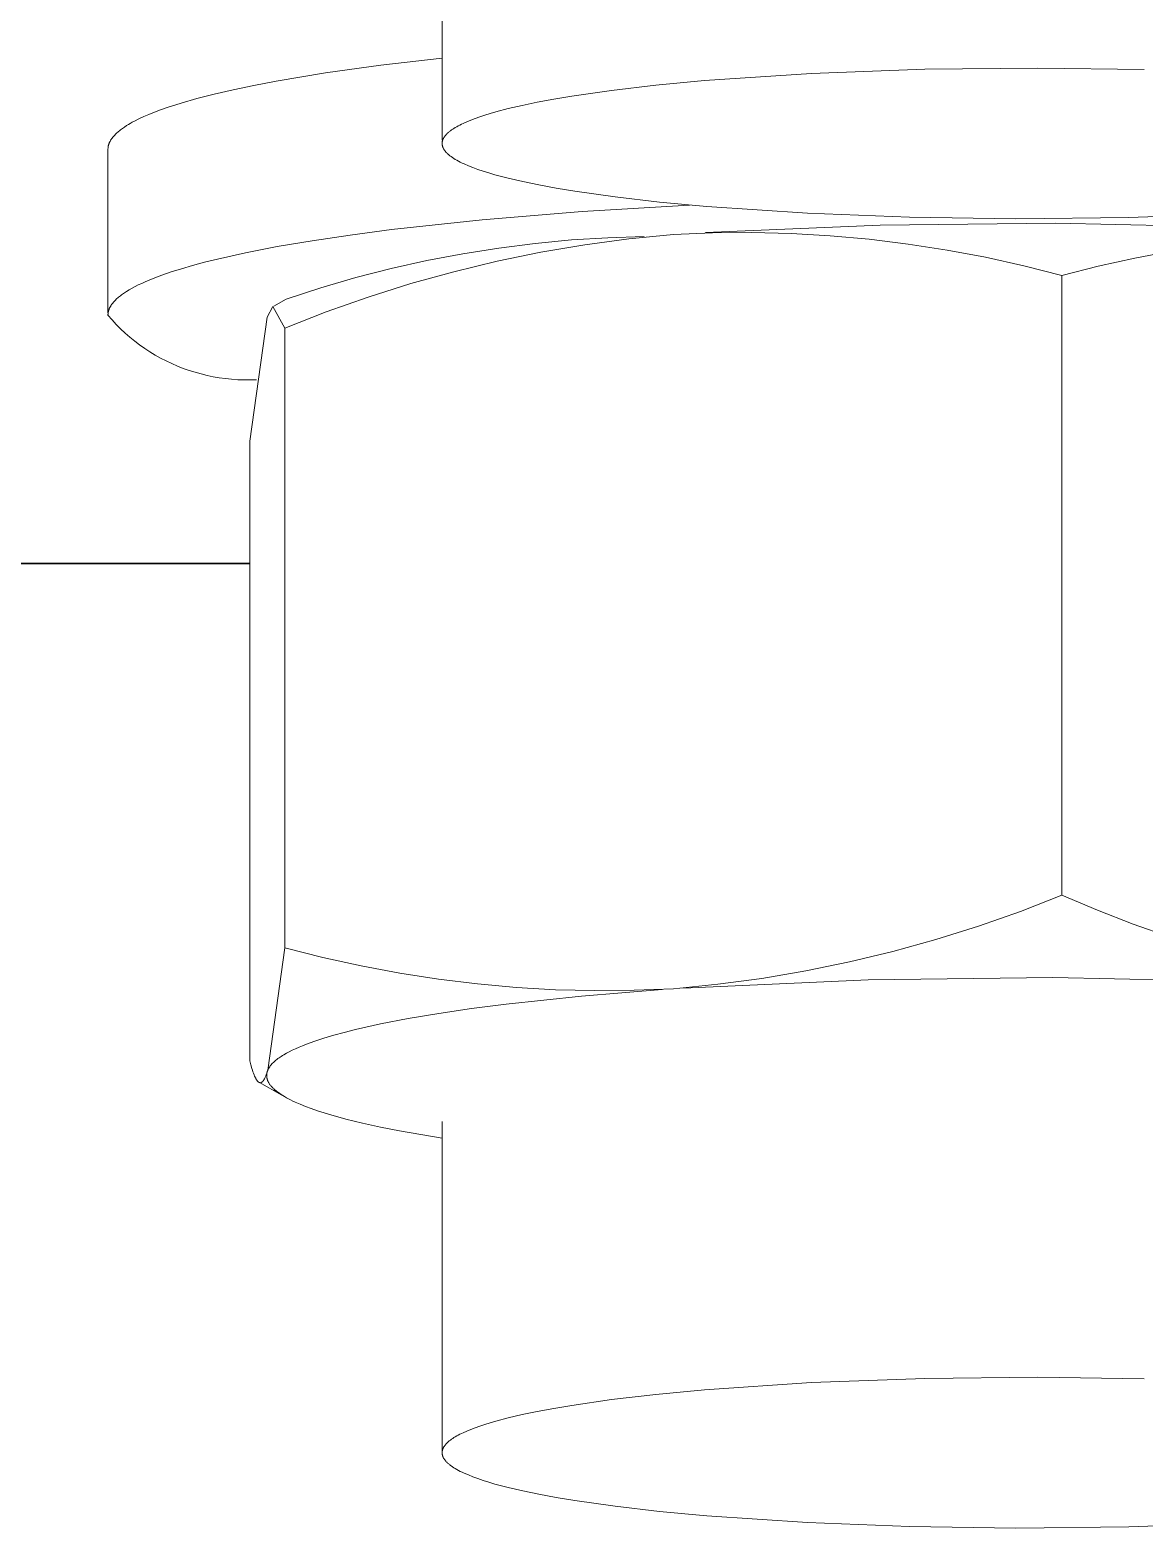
# Model space of a CAD drawing. Header units: inches. Extents: x -9 to 187, y -3 to 135.
# Drawn here: x 85.5291 to 85.8442, y 112.2492 to 112.6726 of the extents above; entities that cross this region are included whole.
import ezdxf

# ---------------------------------------------------------------- set-up
doc = ezdxf.new("R2010")
doc.units = ezdxf.units.IN
doc.layers.add('ZANO_R', color=7, linetype='Continuous', lineweight=0)

msp = doc.modelspace()

# ---------------------------------------------------------------- linework, layer by layer
at = {"layer": 'ZANO_R'}
for p, q in [((85.64569, 112.73435), (85.64569, 112.64139)), ((85.62839, 112.66263), (85.61269, 112.66044)), ((85.64569, 112.66464), (85.62839, 112.66263)), ((85.75013, 112.66029), (85.78222, 112.66146)), ((85.78222, 112.66146), (85.81414, 112.66179)), ((85.81414, 112.66179), (85.84417, 112.66136)), ((85.59874, 112.65812), (85.59244, 112.65691)), ((85.61269, 112.66044), (85.59874, 112.65812)), ((85.70616, 112.65696), (85.71992, 112.65827)), ((85.71992, 112.65827), (85.75013, 112.66029)), ((85.57633, 112.65318), (85.57189, 112.65191)), ((85.58123, 112.65444), (85.57633, 112.65318)), ((85.5866, 112.65569), (85.58123, 112.65444)), ((85.59244, 112.65691), (85.5866, 112.65569)), ((85.67261, 112.65214), (85.6773, 112.65302)), ((85.6773, 112.65302), (85.68236, 112.65387)), ((85.68236, 112.65387), (85.69358, 112.65548)), ((85.69358, 112.65548), (85.70616, 112.65696)), ((85.56281, 112.64871), (85.56133, 112.64807)), ((85.5644, 112.64935), (85.56281, 112.64871)), ((85.5661, 112.64999), (85.5644, 112.64935)), ((85.56792, 112.65063), (85.5661, 112.64999)), ((85.57189, 112.65191), (85.56792, 112.65063)), ((85.65778, 112.64849), (85.65929, 112.64895)), ((85.65929, 112.64895), (85.6609, 112.64942)), ((85.6609, 112.64942), (85.66441, 112.65034)), ((85.66441, 112.65034), (85.66832, 112.65125)), ((85.66832, 112.65125), (85.67261, 112.65214)), ((85.555, 112.64452), (85.55473, 112.64432)), ((85.55528, 112.64473), (85.555, 112.64452)), ((85.55586, 112.64513), (85.55528, 112.64473)), ((85.55648, 112.64553), (85.55586, 112.64513)), ((85.55699, 112.64585), (85.55648, 112.64553)), ((85.55753, 112.64616), (85.55699, 112.64585)), ((85.5581, 112.64648), (85.55753, 112.64616)), ((85.55869, 112.6468), (85.5581, 112.64648)), ((85.55996, 112.64744), (85.55869, 112.6468)), ((85.56133, 112.64807), (85.55996, 112.64744)), ((85.64835, 112.6443), (85.64869, 112.64453)), ((85.64869, 112.64453), (85.64904, 112.64476)), ((85.64904, 112.64476), (85.64942, 112.64499)), ((85.64942, 112.64499), (85.64982, 112.64523)), ((85.64982, 112.64523), (85.65024, 112.64546)), ((85.65024, 112.64546), (85.65068, 112.64569)), ((85.65068, 112.64569), (85.65115, 112.64592)), ((85.65115, 112.64592), (85.65163, 112.64615)), ((85.65163, 112.64615), (85.65268, 112.64662)), ((85.65268, 112.64662), (85.65381, 112.64709)), ((85.65381, 112.64709), (85.65504, 112.64755)), ((85.65504, 112.64755), (85.65636, 112.64802)), ((85.65636, 112.64802), (85.65778, 112.64849)), ((85.55139, 112.6401), (85.55136, 112.63999)), ((85.55143, 112.64021), (85.55139, 112.6401)), ((85.55146, 112.64032), (85.55143, 112.64021)), ((85.5515, 112.64043), (85.55146, 112.64032)), ((85.55154, 112.64053), (85.5515, 112.64043)), ((85.55159, 112.64064), (85.55154, 112.64053)), ((85.55164, 112.64075), (85.55159, 112.64064)), ((85.55168, 112.64086), (85.55164, 112.64075)), ((85.55174, 112.64096), (85.55168, 112.64086)), ((85.55179, 112.64107), (85.55174, 112.64096)), ((85.55185, 112.64118), (85.55179, 112.64107)), ((85.55191, 112.64129), (85.55185, 112.64118)), ((85.55197, 112.64139), (85.55191, 112.64129)), ((85.55204, 112.6415), (85.55197, 112.64139)), ((85.5521, 112.64161), (85.55204, 112.6415)), ((85.55225, 112.64182), (85.5521, 112.64161)), ((85.5524, 112.64203), (85.55225, 112.64182)), ((85.55256, 112.64224), (85.5524, 112.64203)), ((85.55274, 112.64245), (85.55256, 112.64224)), ((85.55292, 112.64266), (85.55274, 112.64245)), ((85.55311, 112.64287), (85.55292, 112.64266)), ((85.55331, 112.64308), (85.55311, 112.64287)), ((85.55353, 112.64329), (85.55331, 112.64308)), ((85.55375, 112.6435), (85.55353, 112.64329)), ((85.55398, 112.6437), (85.55375, 112.6435)), ((85.55422, 112.64391), (85.55398, 112.6437)), ((85.55447, 112.64411), (85.55422, 112.64391)), ((85.55473, 112.64432), (85.55447, 112.64411)), ((85.64569, 112.64064), (85.6457, 112.64077)), ((85.64569, 112.64052), (85.64569, 112.64064)), ((85.64569, 112.64039), (85.64569, 112.64052)), ((85.6457, 112.64026), (85.64569, 112.64039)), ((85.6457, 112.64077), (85.64572, 112.6409)), ((85.64571, 112.64014), (85.6457, 112.64026)), ((85.64573, 112.64001), (85.64571, 112.64014)), ((85.64572, 112.6409), (85.64574, 112.64102)), ((85.64574, 112.64102), (85.64576, 112.64115)), ((85.64576, 112.64115), (85.6458, 112.64127)), ((85.6458, 112.64127), (85.64584, 112.6414)), ((85.64584, 112.6414), (85.64588, 112.64152)), ((85.64588, 112.64152), (85.64593, 112.64165)), ((85.64593, 112.64165), (85.64598, 112.64177)), ((85.64598, 112.64177), (85.64604, 112.64189)), ((85.64604, 112.64189), (85.64611, 112.64202)), ((85.64611, 112.64202), (85.64618, 112.64214)), ((85.64618, 112.64214), (85.64626, 112.64226)), ((85.64626, 112.64226), (85.64634, 112.64238)), ((85.64634, 112.64238), (85.64643, 112.64251)), ((85.64643, 112.64251), (85.64652, 112.64263)), ((85.64652, 112.64263), (85.64662, 112.64275)), ((85.64662, 112.64275), (85.64672, 112.64287)), ((85.64672, 112.64287), (85.64683, 112.64299)), ((85.64683, 112.64299), (85.64694, 112.64311)), ((85.64694, 112.64311), (85.64706, 112.64323)), ((85.64706, 112.64323), (85.64718, 112.64335)), ((85.64718, 112.64335), (85.64731, 112.64347)), ((85.64731, 112.64347), (85.64744, 112.64359)), ((85.64744, 112.64359), (85.64758, 112.64371)), ((85.64758, 112.64371), (85.64773, 112.64383)), ((85.64773, 112.64383), (85.64803, 112.64406)), ((85.64803, 112.64406), (85.64835, 112.6443)), ((85.55121, 112.6389), (85.5512, 112.63879)), ((85.5512, 112.63879), (85.5512, 112.5926)), ((85.55122, 112.63912), (85.55121, 112.63901)), ((85.55121, 112.63901), (85.55121, 112.6389)), ((85.55124, 112.63934), (85.55122, 112.63923)), ((85.55122, 112.63923), (85.55122, 112.63912)), ((85.55125, 112.63945), (85.55124, 112.63934)), ((85.55127, 112.63956), (85.55125, 112.63945)), ((85.55129, 112.63967), (85.55127, 112.63956)), ((85.55131, 112.63978), (85.55129, 112.63967)), ((85.55134, 112.63989), (85.55131, 112.63978)), ((85.55136, 112.63999), (85.55134, 112.63989)), ((85.64576, 112.63988), (85.64573, 112.64001)), ((85.64579, 112.63976), (85.64576, 112.63988)), ((85.64582, 112.63963), (85.64579, 112.63976)), ((85.64587, 112.6395), (85.64582, 112.63963)), ((85.64592, 112.63937), (85.64587, 112.6395)), ((85.64597, 112.63924), (85.64592, 112.63937)), ((85.64603, 112.63912), (85.64597, 112.63924)), ((85.6461, 112.63899), (85.64603, 112.63912)), ((85.64618, 112.63886), (85.6461, 112.63899)), ((85.64626, 112.63873), (85.64618, 112.63886)), ((85.64634, 112.6386), (85.64626, 112.63873)), ((85.64644, 112.63847), (85.64634, 112.6386)), ((85.64653, 112.63834), (85.64644, 112.63847)), ((85.64664, 112.63821), (85.64653, 112.63834)), ((85.64675, 112.63808), (85.64664, 112.63821)), ((85.64687, 112.63795), (85.64675, 112.63808)), ((85.64699, 112.63782), (85.64687, 112.63795)), ((85.64712, 112.63769), (85.64699, 112.63782)), ((85.64726, 112.63756), (85.64712, 112.63769)), ((85.6474, 112.63743), (85.64726, 112.63756)), ((85.64755, 112.6373), (85.6474, 112.63743)), ((85.64771, 112.63717), (85.64755, 112.6373)), ((85.64787, 112.63704), (85.64771, 112.63717)), ((85.64804, 112.63691), (85.64787, 112.63704)), ((85.64822, 112.63678), (85.64804, 112.63691)), ((85.64859, 112.63652), (85.64822, 112.63678)), ((85.64898, 112.63626), (85.64859, 112.63652)), ((85.64941, 112.636), (85.64898, 112.63626)), ((85.64986, 112.63574), (85.64941, 112.636)), ((85.65033, 112.63548), (85.64986, 112.63574)), ((85.65083, 112.63522), (85.65033, 112.63548)), ((85.65136, 112.63496), (85.65083, 112.63522)), ((85.65192, 112.6347), (85.65136, 112.63496)), ((85.65311, 112.63419), (85.65192, 112.6347)), ((85.6544, 112.63367), (85.65311, 112.63419)), ((85.65581, 112.63316), (85.6544, 112.63367)), ((85.65731, 112.63265), (85.65581, 112.63316)), ((85.65893, 112.63215), (85.65731, 112.63265)), ((85.66064, 112.63164), (85.65893, 112.63215)), ((85.66438, 112.63066), (85.66064, 112.63164)), ((85.66852, 112.6297), (85.66438, 112.63066)), ((85.67305, 112.62876), (85.66852, 112.6297)), ((85.67795, 112.62786), (85.67305, 112.62876)), ((85.6832, 112.62699), (85.67795, 112.62786)), ((85.69465, 112.62537), (85.6832, 112.62699)), ((85.70719, 112.62392), (85.69465, 112.62537)), ((85.72059, 112.62267), (85.70719, 112.62392)), ((85.68534, 112.62127), (85.65702, 112.61893)), ((85.71561, 112.6231), (85.68534, 112.62127)), ((85.74897, 112.62076), (85.72059, 112.62267)), ((85.77789, 112.61963), (85.74897, 112.62076)), ((85.80792, 112.6192), (85.77789, 112.61963)), ((85.83985, 112.61953), (85.80792, 112.6192)), ((85.87194, 112.6207), (85.83985, 112.61953)), ((85.63136, 112.61615), (85.61971, 112.61462)), ((85.65702, 112.61893), (85.63136, 112.61615)), ((85.69853, 112.61353), (85.71108, 112.61478)), ((85.71108, 112.61478), (85.72216, 112.61522)), ((85.7696, 112.61742), (85.72014, 112.61536)), ((85.72216, 112.61522), (85.73326, 112.6153)), ((85.73326, 112.6153), (85.74435, 112.61503)), ((85.74435, 112.61503), (85.75543, 112.6144)), ((85.81909, 112.61793), (85.7696, 112.61742)), ((85.86857, 112.61689), (85.81909, 112.61793)), ((85.59906, 112.61133), (85.59013, 112.60959)), ((85.60893, 112.61301), (85.59906, 112.61133)), ((85.61971, 112.61462), (85.60893, 112.61301)), ((85.66172, 112.61095), (85.65153, 112.60933)), ((85.67197, 112.61225), (85.66172, 112.61095)), ((85.68225, 112.61322), (85.67197, 112.61225)), ((85.67361, 112.60974), (85.68604, 112.61185)), ((85.69255, 112.61387), (85.68225, 112.61322)), ((85.68604, 112.61185), (85.69853, 112.61353)), ((85.70287, 112.61419), (85.69255, 112.61387)), ((85.75543, 112.6144), (85.76648, 112.61341)), ((85.76648, 112.61341), (85.77749, 112.61207)), ((85.77749, 112.61207), (85.78846, 112.61037)), ((85.57853, 112.60691), (85.57514, 112.60601)), ((85.58215, 112.60782), (85.57853, 112.60691)), ((85.59013, 112.60959), (85.58215, 112.60782)), ((85.64139, 112.6074), (85.63131, 112.60514)), ((85.65153, 112.60933), (85.64139, 112.6074)), ((85.64901, 112.60426), (85.66126, 112.60721)), ((85.66126, 112.60721), (85.67361, 112.60974)), ((85.78846, 112.61037), (85.79936, 112.60832)), ((85.79936, 112.60832), (85.81019, 112.60592)), ((85.8312, 112.60581), (85.84154, 112.6081)), ((85.84154, 112.6081), (85.85196, 112.61005)), ((85.56398, 112.60234), (85.56285, 112.60188)), ((85.56642, 112.60326), (85.56398, 112.60234)), ((85.56909, 112.60418), (85.56642, 112.60326)), ((85.572, 112.60509), (85.56909, 112.60418)), ((85.57514, 112.60601), (85.572, 112.60509)), ((85.62131, 112.60257), (85.6114, 112.59968)), ((85.63131, 112.60514), (85.62131, 112.60257)), ((85.63686, 112.60089), (85.64901, 112.60426)), ((85.81019, 112.60592), (85.82094, 112.60317)), ((85.82094, 112.60317), (85.8312, 112.60581)), ((85.82094, 112.60317), (85.82094, 112.42809)), ((85.55528, 112.59788), (85.555, 112.59768)), ((85.55586, 112.59828), (85.55528, 112.59788)), ((85.55648, 112.59868), (85.55586, 112.59828)), ((85.55722, 112.59914), (85.55648, 112.59868)), ((85.55802, 112.59959), (85.55722, 112.59914)), ((85.55888, 112.60005), (85.55802, 112.59959)), ((85.55979, 112.60051), (85.55888, 112.60005)), ((85.56075, 112.60096), (85.55979, 112.60051)), ((85.56177, 112.60142), (85.56075, 112.60096)), ((85.56285, 112.60188), (85.56177, 112.60142)), ((85.6114, 112.59968), (85.60158, 112.59649)), ((85.62483, 112.5971), (85.63686, 112.60089)), ((85.55151, 112.59359), (85.55147, 112.59348)), ((85.55155, 112.5937), (85.55151, 112.59359)), ((85.55159, 112.59381), (85.55155, 112.5937)), ((85.55164, 112.59391), (85.55159, 112.59381)), ((85.55169, 112.59402), (85.55164, 112.59391)), ((85.55174, 112.59413), (85.55169, 112.59402)), ((85.5518, 112.59423), (85.55174, 112.59413)), ((85.55185, 112.59434), (85.5518, 112.59423)), ((85.55191, 112.59445), (85.55185, 112.59434)), ((85.55198, 112.59455), (85.55191, 112.59445)), ((85.55204, 112.59466), (85.55198, 112.59455)), ((85.55211, 112.59477), (85.55204, 112.59466)), ((85.55225, 112.59498), (85.55211, 112.59477)), ((85.55241, 112.59519), (85.55225, 112.59498)), ((85.55257, 112.5954), (85.55241, 112.59519)), ((85.55274, 112.59561), (85.55257, 112.5954)), ((85.55292, 112.59582), (85.55274, 112.59561)), ((85.55312, 112.59603), (85.55292, 112.59582)), ((85.55332, 112.59624), (85.55312, 112.59603)), ((85.55353, 112.59645), (85.55332, 112.59624)), ((85.55375, 112.59665), (85.55353, 112.59645)), ((85.55398, 112.59686), (85.55375, 112.59665)), ((85.55423, 112.59706), (85.55398, 112.59686)), ((85.55447, 112.59727), (85.55423, 112.59706)), ((85.55473, 112.59747), (85.55447, 112.59727)), ((85.555, 112.59768), (85.55473, 112.59747)), ((85.59626, 112.59137), (85.59783, 112.59439)), ((85.59786, 112.59441), (85.60121, 112.58831)), ((85.60158, 112.59649), (85.59812, 112.59456)), ((85.61295, 112.59291), (85.62483, 112.5971)), ((85.55121, 112.59207), (85.5512, 112.59196)), ((85.5512, 112.59195), (85.55236, 112.59062)), ((85.55122, 112.59229), (85.55121, 112.59218)), ((85.55121, 112.59218), (85.55121, 112.59207)), ((85.55123, 112.5924), (85.55122, 112.59229)), ((85.55124, 112.59251), (85.55123, 112.5924)), ((85.55125, 112.59262), (85.55124, 112.59251)), ((85.55127, 112.59273), (85.55125, 112.59262)), ((85.55129, 112.59283), (85.55127, 112.59273)), ((85.55131, 112.59294), (85.55129, 112.59283)), ((85.55134, 112.59305), (85.55131, 112.59294)), ((85.55137, 112.59316), (85.55134, 112.59305)), ((85.5514, 112.59327), (85.55137, 112.59316)), ((85.55143, 112.59338), (85.5514, 112.59327)), ((85.55147, 112.59348), (85.55143, 112.59338)), ((85.55236, 112.59062), (85.55356, 112.58934)), ((85.55356, 112.58934), (85.5548, 112.5881)), ((85.5913, 112.55636), (85.59626, 112.59137)), ((85.60121, 112.58831), (85.61295, 112.59291)), ((85.5548, 112.5881), (85.55609, 112.58691)), ((85.55609, 112.58691), (85.55741, 112.58575)), ((85.55741, 112.58575), (85.55877, 112.58465)), ((85.60121, 112.41322), (85.60121, 112.58831)), ((85.55877, 112.58465), (85.56017, 112.58359)), ((85.56017, 112.58359), (85.56161, 112.58257)), ((85.56161, 112.58257), (85.56308, 112.58161)), ((85.56308, 112.58161), (85.56458, 112.5807)), ((85.56458, 112.5807), (85.56611, 112.57984)), ((85.56611, 112.57984), (85.56767, 112.57904)), ((85.56767, 112.57904), (85.56925, 112.57828)), ((85.56925, 112.57828), (85.57086, 112.57758)), ((85.57086, 112.57758), (85.5725, 112.57694)), ((85.5725, 112.57694), (85.57415, 112.57635)), ((85.57415, 112.57635), (85.57583, 112.57582)), ((85.57583, 112.57582), (85.57752, 112.57535)), ((85.57752, 112.57535), (85.57922, 112.57493)), ((85.57922, 112.57493), (85.58094, 112.57458)), ((85.58094, 112.57458), (85.58267, 112.57428)), ((85.58267, 112.57428), (85.58441, 112.57404)), ((85.58441, 112.57404), (85.58616, 112.57386)), ((85.58616, 112.57386), (85.58791, 112.57374)), ((85.58791, 112.57374), (85.58966, 112.57368)), ((85.58966, 112.57368), (85.59142, 112.57368)), ((85.59142, 112.57368), (85.59317, 112.57374)), ((85.5913, 112.38128), (85.5913, 112.55636)), ((85.02368, 112.52185), (85.5913, 112.52185)), ((85.027, 112.52174), (85.5913, 112.52174)), ((85.82094, 112.42809), (85.8092, 112.42349)), ((85.82094, 112.42809), (85.83097, 112.42384)), ((85.8092, 112.42349), (85.79732, 112.4193)), ((85.83097, 112.42384), (85.84113, 112.41991)), ((85.79732, 112.4193), (85.78529, 112.41551)), ((85.84113, 112.41991), (85.85141, 112.41631)), ((85.60121, 112.41322), (85.59637, 112.37861)), ((85.61196, 112.41048), (85.60121, 112.41322)), ((85.77315, 112.41214), (85.76089, 112.40919)), ((85.78529, 112.41551), (85.77315, 112.41214)), ((85.62279, 112.40807), (85.61196, 112.41048)), ((85.6337, 112.40602), (85.62279, 112.40807)), ((85.76089, 112.40919), (85.74854, 112.40666)), ((85.64466, 112.40433), (85.6337, 112.40602)), ((85.65567, 112.40298), (85.64466, 112.40433)), ((85.76613, 112.40417), (85.71394, 112.40181)), ((85.73611, 112.40455), (85.72362, 112.40287)), ((85.74854, 112.40666), (85.73611, 112.40455)), ((85.81837, 112.40478), (85.76613, 112.40417)), ((85.87061, 112.40364), (85.81837, 112.40478)), ((85.66672, 112.40199), (85.65567, 112.40298)), ((85.68512, 112.39955), (85.66385, 112.39729)), ((85.6778, 112.40136), (85.66672, 112.40199)), ((85.68889, 112.40109), (85.6778, 112.40136)), ((85.70788, 112.4014), (85.68512, 112.39955)), ((85.69999, 112.40118), (85.68889, 112.40109)), ((85.71108, 112.40162), (85.69999, 112.40118)), ((85.72362, 112.40287), (85.71108, 112.40162)), ((85.64472, 112.39465), (85.63613, 112.3932)), ((85.65398, 112.39601), (85.64472, 112.39465)), ((85.66385, 112.39729), (85.65398, 112.39601)), ((85.62829, 112.39169), (85.62124, 112.39011)), ((85.63613, 112.3932), (85.62829, 112.39169)), ((85.60969, 112.3868), (85.60735, 112.38595)), ((85.61225, 112.38764), (85.60969, 112.3868)), ((85.61503, 112.38848), (85.61225, 112.38764)), ((85.61803, 112.3893), (85.61503, 112.38848)), ((85.62124, 112.39011), (85.61803, 112.3893)), ((85.59928, 112.38187), (85.59899, 112.38165)), ((85.59958, 112.38208), (85.59928, 112.38187)), ((85.59989, 112.3823), (85.59958, 112.38208)), ((85.60022, 112.38251), (85.59989, 112.3823)), ((85.60056, 112.38273), (85.60022, 112.38251)), ((85.60091, 112.38295), (85.60056, 112.38273)), ((85.60167, 112.38338), (85.60091, 112.38295)), ((85.60247, 112.38381), (85.60167, 112.38338)), ((85.60334, 112.38424), (85.60247, 112.38381)), ((85.60425, 112.38467), (85.60334, 112.38424)), ((85.60523, 112.3851), (85.60425, 112.38467)), ((85.60626, 112.38553), (85.60523, 112.3851)), ((85.60735, 112.38595), (85.60626, 112.38553)), ((85.5916, 112.38014), (85.5913, 112.38128)), ((85.59191, 112.37909), (85.5916, 112.38014)), ((85.59206, 112.37861), (85.59191, 112.37909)), ((85.59221, 112.37815), (85.59206, 112.37861)), ((85.59237, 112.37773), (85.59221, 112.37815)), ((85.59252, 112.37733), (85.59237, 112.37773)), ((85.5961, 112.37773), (85.59596, 112.37734)), ((85.59613, 112.37769), (85.59612, 112.37761)), ((85.59614, 112.37776), (85.59613, 112.37769)), ((85.59616, 112.37784), (85.59614, 112.37776)), ((85.59617, 112.37791), (85.59616, 112.37784)), ((85.59619, 112.37799), (85.59617, 112.37791)), ((85.59621, 112.37807), (85.59619, 112.37799)), ((85.59623, 112.37814), (85.59621, 112.37807)), ((85.59626, 112.37822), (85.59623, 112.37814)), ((85.59629, 112.37832), (85.59626, 112.37822)), ((85.59633, 112.37843), (85.59629, 112.37832)), ((85.59637, 112.37853), (85.59633, 112.37843)), ((85.59641, 112.37864), (85.59637, 112.37853)), ((85.59646, 112.37875), (85.59641, 112.37864)), ((85.59651, 112.37885), (85.59646, 112.37875)), ((85.59656, 112.37896), (85.59651, 112.37885)), ((85.59662, 112.37907), (85.59656, 112.37896)), ((85.59668, 112.37918), (85.59662, 112.37907)), ((85.59675, 112.37928), (85.59668, 112.37918)), ((85.59681, 112.37939), (85.59675, 112.37928)), ((85.59688, 112.3795), (85.59681, 112.37939)), ((85.59696, 112.3796), (85.59688, 112.3795)), ((85.59703, 112.37971), (85.59696, 112.3796)), ((85.59711, 112.37982), (85.59703, 112.37971)), ((85.5972, 112.37993), (85.59711, 112.37982)), ((85.59729, 112.38003), (85.5972, 112.37993)), ((85.59738, 112.38014), (85.59729, 112.38003)), ((85.59757, 112.38036), (85.59738, 112.38014)), ((85.59777, 112.38057), (85.59757, 112.38036)), ((85.59799, 112.38079), (85.59777, 112.38057)), ((85.59822, 112.381), (85.59799, 112.38079)), ((85.59846, 112.38122), (85.59822, 112.381)), ((85.59872, 112.38143), (85.59846, 112.38122)), ((85.59899, 112.38165), (85.59872, 112.38143)), ((85.59267, 112.37696), (85.59252, 112.37733)), ((85.59283, 112.37663), (85.59267, 112.37696)), ((85.5929, 112.37647), (85.59283, 112.37663)), ((85.59298, 112.37632), (85.5929, 112.37647)), ((85.59306, 112.37618), (85.59298, 112.37632)), ((85.59313, 112.37604), (85.59306, 112.37618)), ((85.59321, 112.37592), (85.59313, 112.37604)), ((85.59329, 112.3758), (85.59321, 112.37592)), ((85.59332, 112.37575), (85.59329, 112.3758)), ((85.59336, 112.37569), (85.59332, 112.37575)), ((85.5934, 112.37564), (85.59336, 112.37569)), ((85.59344, 112.37559), (85.5934, 112.37564)), ((85.59348, 112.37555), (85.59344, 112.37559)), ((85.59352, 112.3755), (85.59348, 112.37555)), ((85.59356, 112.37546), (85.59352, 112.3755)), ((85.59359, 112.37542), (85.59356, 112.37546)), ((85.59363, 112.37538), (85.59359, 112.37542)), ((85.59367, 112.37534), (85.59363, 112.37538)), ((85.59371, 112.37531), (85.59367, 112.37534)), ((85.59375, 112.37528), (85.59371, 112.37531)), ((85.59377, 112.37526), (85.59375, 112.37528)), ((85.59379, 112.37525), (85.59377, 112.37526)), ((85.59381, 112.37523), (85.59379, 112.37525)), ((85.59383, 112.37522), (85.59381, 112.37523)), ((85.59385, 112.37521), (85.59383, 112.37522)), ((85.59387, 112.3752), (85.59385, 112.37521)), ((85.59388, 112.37518), (85.59387, 112.3752)), ((85.5939, 112.37517), (85.59388, 112.37518)), ((85.59392, 112.37516), (85.5939, 112.37517)), ((85.59394, 112.37515), (85.59392, 112.37516)), ((85.59396, 112.37514), (85.59394, 112.37515)), ((85.59398, 112.37513), (85.59396, 112.37514)), ((85.594, 112.37512), (85.59398, 112.37513)), ((85.59402, 112.37512), (85.594, 112.37512)), ((85.59404, 112.37511), (85.59402, 112.37512)), ((85.59406, 112.3751), (85.59404, 112.37511)), ((85.59405, 112.37509), (85.60033, 112.37159)), ((85.59408, 112.3751), (85.59406, 112.3751)), ((85.5941, 112.37509), (85.59408, 112.3751)), ((85.59412, 112.37509), (85.5941, 112.37509)), ((85.59414, 112.37508), (85.59412, 112.37509)), ((85.59416, 112.37508), (85.59414, 112.37508)), ((85.59418, 112.37507), (85.59416, 112.37508)), ((85.5942, 112.37507), (85.59418, 112.37507)), ((85.59421, 112.37507), (85.5942, 112.37507)), ((85.59423, 112.37507), (85.59421, 112.37507)), ((85.59425, 112.37507), (85.59423, 112.37507)), ((85.59427, 112.37507), (85.59425, 112.37507)), ((85.59429, 112.37507), (85.59427, 112.37507)), ((85.59431, 112.37507), (85.59429, 112.37507)), ((85.59433, 112.37507), (85.59431, 112.37507)), ((85.59435, 112.37507), (85.59433, 112.37507)), ((85.59437, 112.37507), (85.59435, 112.37507)), ((85.59439, 112.37508), (85.59437, 112.37507)), ((85.59441, 112.37508), (85.59439, 112.37508)), ((85.59443, 112.37508), (85.59441, 112.37508)), ((85.59445, 112.37509), (85.59443, 112.37508)), ((85.59447, 112.3751), (85.59445, 112.37509)), ((85.59449, 112.3751), (85.59447, 112.3751)), ((85.59451, 112.37511), (85.59449, 112.3751)), ((85.59453, 112.37512), (85.59451, 112.37511)), ((85.59455, 112.37512), (85.59453, 112.37512)), ((85.59456, 112.37513), (85.59455, 112.37512)), ((85.59458, 112.37514), (85.59456, 112.37513)), ((85.5946, 112.37515), (85.59458, 112.37514)), ((85.59462, 112.37516), (85.5946, 112.37515)), ((85.59464, 112.37517), (85.59462, 112.37516)), ((85.59466, 112.37518), (85.59464, 112.37517)), ((85.59468, 112.3752), (85.59466, 112.37518)), ((85.5947, 112.37521), (85.59468, 112.3752)), ((85.59472, 112.37522), (85.5947, 112.37521)), ((85.59474, 112.37524), (85.59472, 112.37522)), ((85.59476, 112.37525), (85.59474, 112.37524)), ((85.59478, 112.37527), (85.59476, 112.37525)), ((85.5948, 112.37528), (85.59478, 112.37527)), ((85.59482, 112.3753), (85.5948, 112.37528)), ((85.59484, 112.37531), (85.59482, 112.3753)), ((85.59488, 112.37535), (85.59484, 112.37531)), ((85.59492, 112.37539), (85.59488, 112.37535)), ((85.59496, 112.37543), (85.59492, 112.37539)), ((85.59499, 112.37547), (85.59496, 112.37543)), ((85.59503, 112.37551), (85.59499, 112.37547)), ((85.59506, 112.37555), (85.59503, 112.37551)), ((85.5951, 112.3756), (85.59506, 112.37555)), ((85.59513, 112.37564), (85.5951, 112.3756)), ((85.59517, 112.37569), (85.59513, 112.37564)), ((85.5952, 112.37574), (85.59517, 112.37569)), ((85.59527, 112.37585), (85.5952, 112.37574)), ((85.59534, 112.37596), (85.59527, 112.37585)), ((85.59541, 112.37608), (85.59534, 112.37596)), ((85.59548, 112.37621), (85.59541, 112.37608)), ((85.59555, 112.37635), (85.59548, 112.37621)), ((85.59562, 112.3765), (85.59555, 112.37635)), ((85.59568, 112.37665), (85.59562, 112.3765)), ((85.59582, 112.37698), (85.59568, 112.37665)), ((85.59596, 112.37734), (85.59582, 112.37698)), ((85.59609, 112.37723), (85.59608, 112.37716)), ((85.59608, 112.37716), (85.59608, 112.37708)), ((85.59608, 112.37708), (85.59609, 112.377)), ((85.5961, 112.37746), (85.59609, 112.37738)), ((85.59609, 112.37738), (85.59609, 112.37731)), ((85.59609, 112.37731), (85.59609, 112.37723)), ((85.59609, 112.377), (85.59609, 112.37693)), ((85.59609, 112.37693), (85.59609, 112.37685)), ((85.59609, 112.37685), (85.5961, 112.37678)), ((85.59611, 112.37754), (85.5961, 112.37746)), ((85.5961, 112.37678), (85.59611, 112.3767)), ((85.59612, 112.37761), (85.59611, 112.37754)), ((85.59611, 112.3767), (85.59612, 112.37662)), ((85.59612, 112.37662), (85.59613, 112.37655)), ((85.59613, 112.37655), (85.59614, 112.37647)), ((85.59614, 112.37647), (85.59616, 112.37639)), ((85.59616, 112.37639), (85.59617, 112.37632)), ((85.59617, 112.37632), (85.59619, 112.37624)), ((85.59619, 112.37624), (85.59621, 112.37616)), ((85.59621, 112.37616), (85.59623, 112.37609)), ((85.59623, 112.37609), (85.59625, 112.37601)), ((85.59625, 112.37601), (85.59628, 112.37593)), ((85.59628, 112.37593), (85.5963, 112.37586)), ((85.5963, 112.37586), (85.59633, 112.37578)), ((85.59633, 112.37578), (85.59636, 112.3757)), ((85.59636, 112.3757), (85.59639, 112.37563)), ((85.59639, 112.37563), (85.59643, 112.37555)), ((85.59643, 112.37555), (85.59646, 112.37547)), ((85.59646, 112.37547), (85.5965, 112.3754)), ((85.5965, 112.3754), (85.59653, 112.37532)), ((85.59653, 112.37532), (85.59662, 112.37516)), ((85.59662, 112.37516), (85.5967, 112.37501)), ((85.5967, 112.37501), (85.5968, 112.37486)), ((85.5968, 112.37486), (85.5969, 112.3747)), ((85.5969, 112.3747), (85.59701, 112.37455)), ((85.59701, 112.37455), (85.59712, 112.37439)), ((85.59712, 112.37439), (85.59724, 112.37424)), ((85.59724, 112.37424), (85.59737, 112.37408)), ((85.59737, 112.37408), (85.59751, 112.37393)), ((85.59751, 112.37393), (85.59765, 112.37377)), ((85.59765, 112.37377), (85.5978, 112.37362)), ((85.5978, 112.37362), (85.59796, 112.37346)), ((85.59796, 112.37346), (85.59812, 112.37331)), ((85.59812, 112.37331), (85.59829, 112.37315)), ((85.59816, 112.37283), (85.59814, 112.37284)), ((85.59818, 112.37283), (85.59816, 112.37283)), ((85.59821, 112.37283), (85.59818, 112.37283)), ((85.59823, 112.37283), (85.59821, 112.37283)), ((85.59825, 112.37283), (85.59823, 112.37283)), ((85.59828, 112.37283), (85.59825, 112.37283)), ((85.5983, 112.37283), (85.59828, 112.37283)), ((85.59829, 112.37315), (85.59847, 112.373)), ((85.59833, 112.37283), (85.5983, 112.37283)), ((85.59835, 112.37284), (85.59833, 112.37283)), ((85.59837, 112.37284), (85.59835, 112.37284)), ((85.59839, 112.37285), (85.59837, 112.37284)), ((85.59842, 112.37285), (85.59839, 112.37285)), ((85.59844, 112.37286), (85.59842, 112.37285)), ((85.59846, 112.37287), (85.59844, 112.37286)), ((85.59848, 112.37287), (85.59846, 112.37287)), ((85.59847, 112.373), (85.59865, 112.37284)), ((85.59851, 112.37288), (85.59848, 112.37287)), ((85.59853, 112.37289), (85.59851, 112.37288)), ((85.59855, 112.3729), (85.59853, 112.37289)), ((85.59857, 112.37291), (85.59855, 112.3729)), ((85.59865, 112.37284), (85.59885, 112.37269)), ((85.59885, 112.37269), (85.59925, 112.37238)), ((85.59925, 112.37238), (85.59968, 112.37207)), ((85.59968, 112.37207), (85.60014, 112.37176)), ((85.60014, 112.37176), (85.60063, 112.37145)), ((85.60063, 112.37145), (85.60115, 112.37114)), ((85.60115, 112.37114), (85.60169, 112.37083)), ((85.60169, 112.37083), (85.60227, 112.37052)), ((85.60227, 112.37052), (85.60287, 112.37021)), ((85.60287, 112.37021), (85.6035, 112.3699)), ((85.6035, 112.3699), (85.60416, 112.36959)), ((85.60416, 112.36959), (85.60556, 112.36898)), ((85.60556, 112.36898), (85.60708, 112.36837)), ((85.60708, 112.36837), (85.60871, 112.36776)), ((85.60871, 112.36776), (85.61045, 112.36716)), ((85.61045, 112.36716), (85.6123, 112.36656)), ((85.6123, 112.36656), (85.61426, 112.36597)), ((85.61426, 112.36597), (85.6185, 112.3648)), ((85.6185, 112.3648), (85.62316, 112.36366)), ((85.62316, 112.36366), (85.62823, 112.36255)), ((85.62823, 112.36255), (85.63369, 112.36147)), ((85.63369, 112.36147), (85.64569, 112.35942)), ((85.64569, 112.36406), (85.64569, 112.2711)), ((85.71992, 112.28828), (85.75013, 112.29031)), ((85.75013, 112.29031), (85.78222, 112.29148)), ((85.78222, 112.29148), (85.81414, 112.29181)), ((85.81414, 112.29181), (85.84417, 112.29138)), ((85.68236, 112.28389), (85.69358, 112.2855)), ((85.69358, 112.2855), (85.70616, 112.28698)), ((85.70616, 112.28698), (85.71992, 112.28828)), ((85.6609, 112.27944), (85.66441, 112.28036)), ((85.66441, 112.28036), (85.66832, 112.28127)), ((85.66832, 112.28127), (85.67261, 112.28216)), ((85.67261, 112.28216), (85.6773, 112.28304)), ((85.6773, 112.28304), (85.68236, 112.28389)), ((85.65115, 112.27594), (85.65163, 112.27617)), ((85.65163, 112.27617), (85.65268, 112.27664)), ((85.65268, 112.27664), (85.65381, 112.27711)), ((85.65381, 112.27711), (85.65504, 112.27757)), ((85.65504, 112.27757), (85.65636, 112.27804)), ((85.65636, 112.27804), (85.65778, 112.27851)), ((85.65778, 112.27851), (85.65929, 112.27897)), ((85.65929, 112.27897), (85.6609, 112.27944)), ((85.64593, 112.27166), (85.64598, 112.27179)), ((85.64598, 112.27179), (85.64604, 112.27191)), ((85.64604, 112.27191), (85.64611, 112.27203)), ((85.64611, 112.27203), (85.64618, 112.27216)), ((85.64618, 112.27216), (85.64626, 112.27228)), ((85.64626, 112.27228), (85.64634, 112.2724)), ((85.64634, 112.2724), (85.64643, 112.27253)), ((85.64643, 112.27253), (85.64652, 112.27265)), ((85.64652, 112.27265), (85.64662, 112.27277)), ((85.64662, 112.27277), (85.64672, 112.27289)), ((85.64672, 112.27289), (85.64683, 112.27301)), ((85.64683, 112.27301), (85.64694, 112.27313)), ((85.64694, 112.27313), (85.64706, 112.27325)), ((85.64706, 112.27325), (85.64718, 112.27337)), ((85.64718, 112.27337), (85.64731, 112.27349)), ((85.64731, 112.27349), (85.64744, 112.27361)), ((85.64744, 112.27361), (85.64758, 112.27373)), ((85.64758, 112.27373), (85.64773, 112.27385)), ((85.64773, 112.27385), (85.64803, 112.27408)), ((85.64803, 112.27408), (85.64835, 112.27432)), ((85.64835, 112.27432), (85.64869, 112.27455)), ((85.64869, 112.27455), (85.64904, 112.27478)), ((85.64904, 112.27478), (85.64942, 112.27501)), ((85.64942, 112.27501), (85.64982, 112.27524)), ((85.64982, 112.27524), (85.65024, 112.27548)), ((85.65024, 112.27548), (85.65068, 112.27571)), ((85.65068, 112.27571), (85.65115, 112.27594)), ((85.64569, 112.27066), (85.6457, 112.27079)), ((85.64569, 112.27054), (85.64569, 112.27066)), ((85.64569, 112.27041), (85.64569, 112.27054)), ((85.6457, 112.27028), (85.64569, 112.27041)), ((85.6457, 112.27079), (85.64572, 112.27091)), ((85.64571, 112.27016), (85.6457, 112.27028)), ((85.64573, 112.27003), (85.64571, 112.27016)), ((85.64572, 112.27091), (85.64574, 112.27104)), ((85.64576, 112.2699), (85.64573, 112.27003)), ((85.64574, 112.27104), (85.64576, 112.27116)), ((85.64576, 112.27116), (85.6458, 112.27129)), ((85.64579, 112.26977), (85.64576, 112.2699)), ((85.64582, 112.26965), (85.64579, 112.26977)), ((85.6458, 112.27129), (85.64584, 112.27141)), ((85.64587, 112.26952), (85.64582, 112.26965)), ((85.64584, 112.27141), (85.64588, 112.27154)), ((85.64592, 112.26939), (85.64587, 112.26952)), ((85.64588, 112.27154), (85.64593, 112.27166)), ((85.64597, 112.26926), (85.64592, 112.26939)), ((85.64603, 112.26913), (85.64597, 112.26926)), ((85.6461, 112.269), (85.64603, 112.26913)), ((85.64618, 112.26888), (85.6461, 112.269)), ((85.64626, 112.26875), (85.64618, 112.26888)), ((85.64634, 112.26862), (85.64626, 112.26875)), ((85.64644, 112.26849), (85.64634, 112.26862)), ((85.64653, 112.26836), (85.64644, 112.26849)), ((85.64664, 112.26823), (85.64653, 112.26836)), ((85.64675, 112.2681), (85.64664, 112.26823)), ((85.64687, 112.26797), (85.64675, 112.2681)), ((85.64699, 112.26784), (85.64687, 112.26797)), ((85.64712, 112.26771), (85.64699, 112.26784)), ((85.64726, 112.26758), (85.64712, 112.26771)), ((85.6474, 112.26745), (85.64726, 112.26758)), ((85.64755, 112.26732), (85.6474, 112.26745)), ((85.64771, 112.26719), (85.64755, 112.26732)), ((85.64787, 112.26706), (85.64771, 112.26719)), ((85.64804, 112.26693), (85.64787, 112.26706)), ((85.64822, 112.2668), (85.64804, 112.26693)), ((85.64859, 112.26654), (85.64822, 112.2668)), ((85.64898, 112.26628), (85.64859, 112.26654)), ((85.64941, 112.26602), (85.64898, 112.26628)), ((85.64986, 112.26576), (85.64941, 112.26602)), ((85.65033, 112.2655), (85.64986, 112.26576)), ((85.65083, 112.26524), (85.65033, 112.2655)), ((85.65136, 112.26498), (85.65083, 112.26524)), ((85.65192, 112.26472), (85.65136, 112.26498)), ((85.65311, 112.26421), (85.65192, 112.26472)), ((85.6544, 112.26369), (85.65311, 112.26421)), ((85.65581, 112.26318), (85.6544, 112.26369)), ((85.65731, 112.26267), (85.65581, 112.26318)), ((85.65893, 112.26216), (85.65731, 112.26267)), ((85.66064, 112.26166), (85.65893, 112.26216)), ((85.66438, 112.26068), (85.66064, 112.26166)), ((85.66852, 112.25971), (85.66438, 112.26068)), ((85.67305, 112.25878), (85.66852, 112.25971)), ((85.67795, 112.25788), (85.67305, 112.25878)), ((85.6832, 112.25701), (85.67795, 112.25788)), ((85.69465, 112.25539), (85.6832, 112.25701)), ((85.70719, 112.25394), (85.69465, 112.25539)), ((85.72059, 112.25269), (85.70719, 112.25394)), ((85.74897, 112.25077), (85.72059, 112.25269)), ((85.77789, 112.24965), (85.74897, 112.25077)), ((85.87194, 112.25072), (85.83985, 112.24954)), ((85.80792, 112.24922), (85.77789, 112.24965)), ((85.83985, 112.24954), (85.80792, 112.24922))]:
    msp.add_line(p, q, dxfattribs=at)

doc.saveas('drawing.dxf')
